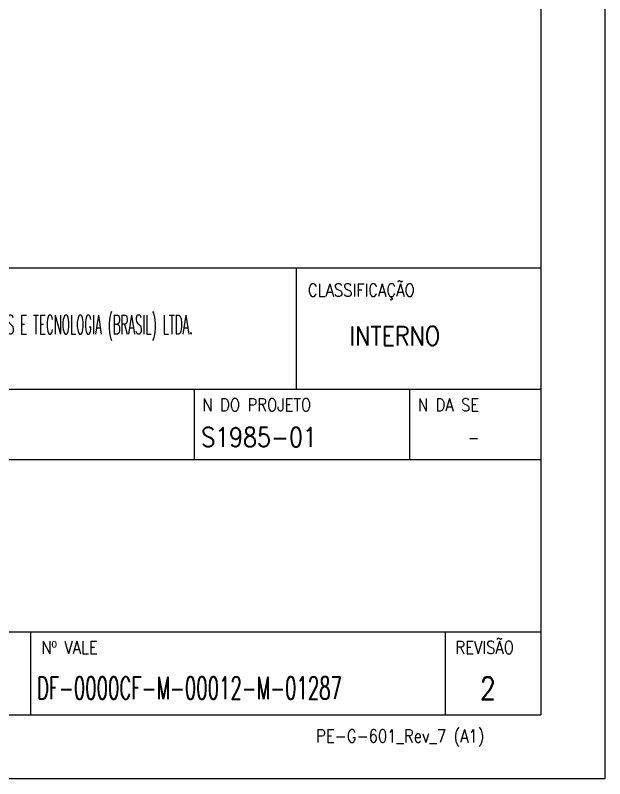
# Model space of a CAD drawing. Header units: millimetres. Extents: x 5 to 846, y 5 to 599.
# Drawn here: x 753.6 to 846, y 5 to 124.6 of the extents above; entities that cross this region are included whole.
import ezdxf

# ---------------------------------------------------------------- set-up
doc = ezdxf.new("R2010")
doc.units = ezdxf.units.MM
doc.linetypes.add('XKITLINE00', pattern=[0])
doc.layers.add('Outro tipo de objeto', color=7, linetype='Continuous', lineweight=0)
doc.styles.add('ROMANS', font='ROMANS__.TTF')
doc.styles.add('SIMPLEX', font='SIMPLEX_.TTF')

msp = doc.modelspace()

# ---------------------------------------------------------------- linework, layer by layer
at = {"layer": 'Outro tipo de objeto', "color": 7, "linetype": 'XKITLINE00', "lineweight": 0}
for p, q in [((846, 599), (846, 5)), ((5.04, 5.04), (846, 5.04))]:
    msp.add_line(p, q, dxfattribs=at)
at = {"layer": 'Outro tipo de objeto', "color": 6, "linetype": 'XKITLINE00', "lineweight": 0}
for p in [(836, 589), (30, 15)]:
    msp.add_line(p, (836, 15), dxfattribs=at)
at = {"layer": 'Outro tipo de objeto', "color": 5, "linetype": 'XKITLINE00', "lineweight": 0}
for p, q in [((30, 85), (836, 85)), ((661, 66), (836, 66)), ((661, 55), (836, 55)), ((661, 28), (836, 28))]:
    msp.add_line(p, q, dxfattribs=at)
at = {"layer": 'Outro tipo de objeto', "color": 4, "linetype": 'XKITLINE00', "lineweight": 0}
for p, q in [((797.67, 66), (797.67, 85)), ((781.63, 66), (781.63, 55)), ((815.39, 66), (815.39, 55)), ((756, 28), (756, 15)), ((821, 28), (821, 15))]:
    msp.add_line(p, q, dxfattribs=at)

# ---------------------------------------------------------------- texts
at = {"layer": 'Outro tipo de objeto', "color": 3, "style": 'SIMPLEX', "width": 0.85}
for s, p in [('CLASSIFICAÇÃO', (799.46, 80.54)), ('N DO PROJETO', (782.93, 62.57)), ('N DA SE', (816.7, 62.57)), ('Nº VALE', (757.68, 24.57)), ('REVISÃO', (822.59, 24.57)), ('PE-G-601_Rev_7 (A1)', (800.75, 10.69))]:
    msp.add_text(s, height=2, dxfattribs=at).set_placement(p)
at = {"layer": 'Outro tipo de objeto', "color": 1}
for s, style, width, p in [('SINOSTEEL PROJETOS E TECNOLOGIA (BRASIL) LTDA.', 'SIMPLEX', 0.450058, (733.98, 74.63)), ('INTERNO', 'SIMPLEX', 0.85, (805.99, 72.85)), ('S1985-01', 'ROMANS', 0.85, (782.74, 57)), ('-', 'ROMANS', 0.51, (824.6, 57))]:
    msp.add_text(s, height=3, dxfattribs=dict(at, style=style, width=width)).set_placement(p)
at = {"layer": 'Outro tipo de objeto', "color": 5, "style": 'ROMANS'}
for s, width, p in [('DF-0000CF-M-00012-M-01287', 0.595, (756.97, 17.46)), ('2', 0.85, (826.41, 17.43))]:
    msp.add_text(s, height=3.5, dxfattribs=dict(at, width=width)).set_placement(p)

doc.saveas('drawing.dxf')
